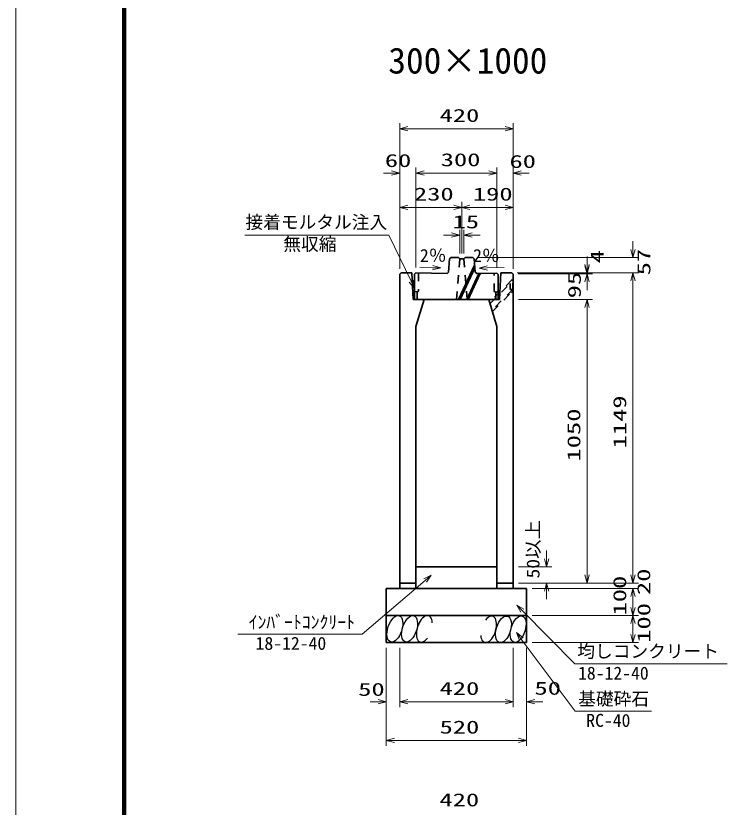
# Model space of a CAD drawing. Units: millimetres on the paper. Extents: x 20 to 861, y 20 to 614.
# Drawn here: x 20.1 to 151.9, y 173.1 to 319.6 of the extents above; entities that cross this region are included whole.
import ezdxf
from ezdxf.enums import TextEntityAlignment as Align

# ---------------------------------------------------------------- set-up
doc = ezdxf.new("R2010")
doc.units = ezdxf.units.MM
doc.linetypes.add('USER1', pattern=[3, 1.5, -1.5])
doc.layers.add('D-TTL-LINE（区切線）', color=7, linetype='Continuous', lineweight=13)
doc.layers.add('D-TTL（外枠）', color=2, linetype='Continuous', lineweight=140)
doc.styles.add('ＭＳ ゴシック', font='')
doc.styles.get('ＭＳ ゴシック').set_extended_font_data('MS Gothic')

msp = doc.modelspace()

# ---------------------------------------------------------------- linework, layer by layer
at = {"layer": 'D-TTL-LINE（区切線）', "lineweight": 18}
msp.add_line((20.1, 614.11), (20.1, 20.11), dxfattribs=at)
at = {"layer": 'D-TTL-LINE（区切線）'}
for p, q in [((91.218, 291.497), (91.218, 299.705)), ((91.218, 298.705), (92.718, 299.107)), ((110.718, 299.107), (112.218, 298.705)), ((112.218, 291.497), (112.218, 299.705)), ((92.718, 298.303), (91.218, 298.705)), ((91.218, 298.705), (92.718, 298.705)), ((92.718, 298.705), (110.718, 298.705)), ((112.218, 298.705), (110.718, 298.303)), ((112.218, 298.705), (110.718, 298.705)), ((89.718, 290.497), (88.218, 290.497)), ((89.718, 290.899), (91.218, 290.497)), ((91.218, 290.497), (89.718, 290.095)), ((91.218, 290.497), (89.718, 290.497)), ((91.218, 272.794), (91.218, 291.497)), ((94.218, 272.984), (94.218, 291.497)), ((94.218, 272.984), (94.218, 291.497)), ((94.218, 290.497), (95.718, 290.899)), ((94.218, 290.497), (95.718, 290.899)), ((95.718, 290.095), (94.218, 290.497)), ((94.218, 290.497), (95.718, 290.497)), ((95.718, 290.095), (94.218, 290.497)), ((94.218, 290.497), (95.718, 290.497)), ((95.718, 290.497), (97.218, 290.497)), ((95.718, 290.497), (107.718, 290.497)), ((107.718, 290.497), (106.218, 290.497)), ((107.718, 290.899), (109.218, 290.497)), ((107.718, 290.899), (109.218, 290.497)), ((109.218, 290.497), (107.718, 290.095)), ((109.218, 290.497), (107.718, 290.497)), ((109.218, 290.497), (107.718, 290.095)), ((109.218, 290.497), (107.718, 290.497)), ((109.218, 272.984), (109.218, 291.497)), ((109.218, 272.984), (109.218, 291.497)), ((112.218, 272.794), (112.218, 291.497)), ((112.218, 290.497), (113.718, 290.899)), ((113.718, 290.095), (112.218, 290.497)), ((112.218, 290.497), (113.718, 290.497)), ((113.718, 290.497), (115.218, 290.497)), ((91.218, 272.794), (91.218, 285.139)), ((91.218, 284.139), (92.718, 284.541)), ((101.218, 284.541), (102.718, 284.139)), ((102.718, 275.592), (102.718, 285.139)), ((102.718, 275.592), (102.718, 285.139)), ((102.718, 284.139), (104.218, 284.541)), ((110.718, 284.541), (112.218, 284.139)), ((112.218, 272.794), (112.218, 285.139)), ((92.718, 283.737), (91.218, 284.139)), ((91.218, 284.139), (92.718, 284.139)), ((92.718, 284.139), (101.218, 284.139)), ((102.718, 284.139), (101.218, 283.737)), ((102.718, 284.139), (101.218, 284.139)), ((104.218, 283.737), (102.718, 284.139)), ((102.718, 284.139), (104.218, 284.139)), ((104.218, 284.139), (110.718, 284.139)), ((112.218, 284.139), (110.718, 283.737)), ((112.218, 284.139), (110.718, 284.139)), ((102.324, 275.592), (102.324, 280.007)), ((103.112, 275.592), (103.112, 280.007)), ((62.498, 278.981), (89.219, 278.981)), ((89.219, 278.981), (93.313, 270.471)), ((100.824, 279.007), (99.324, 279.007)), ((100.824, 279.409), (102.324, 279.007)), ((102.324, 279.007), (100.824, 278.605)), ((102.324, 279.007), (100.824, 279.007)), ((103.112, 279.007), (104.612, 279.409)), ((104.612, 278.605), (103.112, 279.007)), ((103.112, 279.007), (104.612, 279.007)), ((104.612, 279.007), (106.112, 279.007)), ((134.42, 276.374), (134.42, 277.874)), ((134.42, 274.874), (134.019, 276.374)), ((134.822, 276.374), (134.42, 274.874)), ((134.42, 274.874), (134.42, 276.374)), ((105.723, 274.874), (135.42, 274.874)), ((125.922, 273.539), (125.922, 275.039)), ((125.922, 273.347), (125.922, 274.847)), ((94.943, 273.017), (97.305, 272.97)), ((98.804, 272.94), (97.297, 272.568)), ((98.804, 272.94), (97.305, 272.97)), ((97.313, 273.371), (98.804, 272.94)), ((105.938, 272.914), (107.431, 273.341)), ((105.938, 272.914), (107.438, 272.939)), ((107.445, 272.537), (105.938, 272.914)), ((110.554, 272.991), (107.438, 272.939)), ((125.922, 272.039), (125.521, 273.539)), ((125.922, 271.847), (125.521, 273.347)), ((126.324, 273.539), (125.922, 272.039)), ((125.922, 272.039), (125.922, 273.539)), ((126.324, 273.347), (125.922, 271.847)), ((125.922, 271.847), (125.922, 273.347)), ((112.968, 272.039), (126.922, 272.039)), ((113.164, 271.847), (126.922, 271.847)), ((113.164, 271.847), (126.922, 271.847)), ((113.968, 272.039), (135.42, 272.039)), ((113.968, 272.039), (135.42, 272.039)), ((125.521, 270.347), (125.922, 271.847)), ((125.922, 271.847), (126.324, 270.347)), ((125.922, 271.847), (125.922, 270.347)), ((134.019, 270.539), (134.42, 272.039)), ((134.019, 270.539), (134.42, 272.039)), ((134.42, 272.039), (134.822, 270.539)), ((134.42, 272.039), (134.42, 270.539)), ((134.42, 272.039), (134.822, 270.539)), ((134.42, 272.039), (134.42, 270.539)), ((93.963, 269.119), (92.95, 270.297)), ((93.963, 269.119), (93.313, 270.471)), ((93.675, 270.645), (93.963, 269.119)), ((125.922, 270.347), (125.922, 268.847)), ((134.42, 216.092), (134.42, 270.539)), ((134.42, 270.539), (134.42, 269.039)), ((113.218, 267.092), (126.922, 267.092)), ((113.218, 267.092), (126.922, 267.092)), ((125.521, 265.592), (125.922, 267.092)), ((125.521, 265.592), (125.922, 267.092)), ((125.922, 267.092), (126.324, 265.592)), ((125.922, 267.092), (125.922, 265.592)), ((125.922, 267.092), (126.324, 265.592)), ((125.922, 267.092), (125.922, 265.592)), ((125.922, 216.092), (125.922, 265.592)), ((125.922, 265.592), (125.922, 264.092)), ((118.407, 219.092), (118.407, 220.592)), ((118.407, 217.592), (118.005, 219.092)), ((118.809, 219.092), (118.407, 217.592)), ((118.407, 217.592), (118.407, 219.092)), ((113.218, 217.592), (119.407, 217.592)), ((134.42, 216.092), (134.42, 217.592)), ((95.656, 215.378), (97.059, 216.044)), ((97.059, 216.044), (95.916, 215.072)), ((97.059, 216.044), (96.177, 214.766)), ((125.922, 214.592), (125.521, 216.092)), ((126.324, 216.092), (125.922, 214.592)), ((125.922, 214.592), (125.922, 216.092)), ((134.42, 214.592), (134.019, 216.092)), ((134.42, 214.592), (134.019, 216.092)), ((134.822, 216.092), (134.42, 214.592)), ((134.42, 214.592), (134.42, 216.092)), ((134.822, 216.092), (134.42, 214.592)), ((134.42, 214.592), (134.42, 216.092)), ((84.259, 205.161), (95.916, 215.072)), ((113.218, 214.592), (135.42, 214.592)), ((113.218, 214.592), (126.922, 214.592)), ((113.218, 214.592), (135.42, 214.592)), ((113.218, 214.592), (119.407, 214.592)), ((118.005, 213.092), (118.407, 214.592)), ((118.407, 214.592), (118.809, 213.092)), ((118.407, 214.592), (118.407, 213.092)), ((115.718, 213.592), (135.42, 213.592)), ((115.718, 213.592), (135.42, 213.592)), ((118.407, 213.092), (118.407, 211.592)), ((134.019, 212.092), (134.42, 213.592)), ((134.019, 212.092), (134.42, 213.592)), ((134.42, 213.592), (134.822, 212.092)), ((134.42, 213.592), (134.42, 212.092)), ((134.42, 213.592), (134.822, 212.092)), ((134.42, 213.592), (134.42, 212.092)), ((134.42, 210.092), (134.42, 212.092)), ((134.42, 212.092), (134.42, 210.592)), ((113.649, 209.178), (112.879, 210.527)), ((112.879, 210.527), (114.22, 209.744)), ((112.879, 210.527), (113.935, 209.461)), ((134.42, 208.592), (134.019, 210.092)), ((134.822, 210.092), (134.42, 208.592)), ((134.42, 208.592), (134.42, 210.092)), ((123.658, 199.644), (113.935, 209.461)), ((115.718, 208.592), (135.42, 208.592)), ((115.718, 208.592), (135.42, 208.592)), ((134.019, 207.092), (134.42, 208.592)), ((134.42, 208.592), (134.822, 207.092)), ((134.42, 208.592), (134.42, 207.092)), ((134.42, 205.092), (134.42, 207.092)), ((61.225, 205.161), (84.259, 205.161)), ((113.41, 203.98), (112.831, 205.42)), ((112.831, 205.42), (114.053, 204.462)), ((112.831, 205.42), (113.732, 204.221)), ((123.736, 190.895), (113.732, 204.221)), ((134.42, 203.592), (134.019, 205.092)), ((134.822, 205.092), (134.42, 203.592)), ((134.42, 203.592), (134.42, 205.092)), ((88.718, 202.592), (88.718, 191.625)), ((91.218, 202.592), (91.218, 191.625)), ((112.218, 202.592), (112.218, 191.625)), ((114.718, 202.592), (114.718, 191.625)), ((115.718, 203.592), (135.42, 203.592)), ((88.718, 201.592), (88.718, 184.467)), ((91.218, 201.592), (91.218, 191.625)), ((112.218, 201.592), (112.218, 191.625)), ((114.718, 201.592), (114.718, 184.467)), ((151.866, 199.644), (123.658, 199.644)), ((87.218, 192.625), (85.718, 192.625)), ((87.218, 193.027), (88.718, 192.625)), ((88.718, 192.625), (87.218, 192.223)), ((88.718, 192.625), (87.218, 192.625)), ((91.218, 192.625), (92.718, 193.027)), ((91.218, 192.625), (92.718, 193.027)), ((92.718, 192.223), (91.218, 192.625)), ((91.218, 192.625), (92.718, 192.625)), ((92.718, 192.223), (91.218, 192.625)), ((91.218, 192.625), (92.718, 192.625)), ((92.718, 192.625), (110.718, 192.625)), ((92.718, 192.625), (94.218, 192.625)), ((110.718, 192.625), (109.218, 192.625)), ((110.718, 193.027), (112.218, 192.625)), ((110.718, 193.027), (112.218, 192.625)), ((112.218, 192.625), (110.718, 192.223)), ((112.218, 192.625), (110.718, 192.625)), ((112.218, 192.625), (110.718, 192.223)), ((112.218, 192.625), (110.718, 192.625)), ((114.718, 192.625), (116.218, 193.027)), ((116.218, 192.223), (114.718, 192.625)), ((114.718, 192.625), (116.218, 192.625)), ((116.218, 192.625), (117.718, 192.625)), ((137.839, 190.895), (123.736, 190.895)), ((88.718, 185.467), (90.218, 185.869)), ((90.218, 185.066), (88.718, 185.467)), ((88.718, 185.467), (90.218, 185.467)), ((90.218, 185.467), (113.218, 185.467)), ((113.218, 185.869), (114.718, 185.467)), ((114.718, 185.467), (113.218, 185.066)), ((114.718, 185.467), (113.218, 185.467))]:
    msp.add_line(p, q, dxfattribs=at)
at = {"layer": 'D-TTL-LINE（区切線）', "color": 1, "lineweight": 35}
for p, q in [((100.453, 274.63), (100.245, 272.133)), ((100.723, 274.874), (100.453, 274.63)), ((102.093, 274.847), (100.723, 274.874)), ((102.324, 274.592), (102.093, 274.847)), ((103.112, 274.592), (102.324, 274.592)), ((103.343, 274.847), (103.112, 274.592)), ((104.723, 274.874), (103.343, 274.847)), ((104.994, 274.63), (104.723, 274.874)), ((105.202, 272.133), (104.994, 274.63)), ((102.128, 267.091), (105.091, 273.445)), ((105.133, 272.949), (102.401, 267.091)), ((91.218, 271.794), (91.468, 272.039)), ((91.218, 214.592), (91.218, 271.794)), ((91.468, 272.039), (93.468, 271.999)), ((93.468, 271.999), (93.718, 267.092)), ((94.218, 272.004), (93.968, 271.759)), ((93.968, 271.759), (93.968, 267.111)), ((99.974, 271.888), (94.218, 272.004)), ((100.245, 272.133), (99.974, 271.888)), ((103.638, 267.091), (105.87, 271.877)), ((106.121, 271.882), (103.887, 267.091)), ((105.473, 271.889), (105.202, 272.133)), ((109.218, 271.964), (105.473, 271.889)), ((109.468, 271.719), (109.218, 271.964)), ((109.468, 267.091), (109.468, 271.719)), ((109.968, 271.999), (109.718, 267.092)), ((111.968, 272.039), (109.968, 271.999)), ((112.218, 271.794), (111.968, 272.039)), ((112.218, 214.592), (112.218, 271.794)), ((93.718, 267.092), (95.718, 267.092)), ((93.968, 267.111), (109.468, 267.091)), ((95.718, 267.092), (94.218, 262.092)), ((107.718, 267.092), (109.218, 262.092)), ((109.718, 267.092), (107.718, 267.092)), ((94.218, 262.092), (94.218, 214.592)), ((109.218, 262.092), (109.218, 214.592)), ((94.218, 217.592), (109.218, 217.592)), ((94.218, 214.592), (91.218, 214.592)), ((91.218, 214.592), (91.218, 213.592)), ((94.218, 214.592), (94.218, 213.592)), ((109.218, 214.592), (112.218, 214.592)), ((109.218, 214.592), (109.218, 213.592)), ((112.218, 214.592), (112.218, 213.592)), ((88.718, 213.592), (114.718, 213.592)), ((88.718, 213.592), (88.718, 203.592)), ((114.718, 213.592), (114.718, 203.592)), ((88.718, 208.592), (114.718, 208.592)), ((88.718, 203.592), (114.718, 203.592))]:
    msp.add_line(p, q, dxfattribs=at)
at = {"layer": 'D-TTL-LINE（区切線）', "color": 1, "linetype": 'USER1', "lineweight": 35}
for p, q in [((101.756, 267.088), (102.324, 274.592)), ((103.112, 274.592), (103.676, 267.129)), ((94.718, 271.999), (94.718, 268.601)), ((108.718, 268.556), (108.718, 271.954)), ((111.968, 270.7), (107.866, 266.598)), ((107.947, 266.329), (112.143, 270.525)), ((111.643, 268.94), (111.643, 270.025)), ((112.143, 270.525), (111.895, 270.773)), ((112.143, 268.595), (112.143, 270.525)), ((94.418, 268.504), (93.968, 268.599)), ((94.718, 268.601), (94.418, 268.504)), ((94.418, 268.504), (94.418, 267.091)), ((112.143, 268.94), (108.313, 265.109)), ((108.387, 264.864), (112.143, 268.62)), ((109.018, 268.459), (108.718, 268.556)), ((109.018, 268.459), (109.468, 268.554)), ((109.018, 267.088), (109.018, 268.459)), ((111.643, 268.94), (112.143, 268.94)), ((111.895, 268.348), (112.143, 268.595)), ((93.968, 267.111), (93.968, 267.091))]:
    msp.add_line(p, q, dxfattribs=at)
at = {"layer": 'D-TTL-LINE（区切線）', "lineweight": 25}
for centre, major_axis in [((90.312, 206.115), (0.79, 2.421)), ((93.034, 206.115), (0.79, 2.421)), ((110.422, 206.034), (-0.771, -2.427)), ((113.143, 206.056), (-0.771, -2.427))]:
    msp.add_ellipse(centre, major_axis=major_axis, ratio=0.5139, dxfattribs=at)
for centre, major_axis in [((95.774, 206.115), (0.79, 2.421)), ((107.681, 206.013), (-0.771, -2.427))]:
    msp.add_ellipse(centre, major_axis=major_axis, ratio=0.5139, start_param=5.3575563, end_param=10.3750652, dxfattribs=at)
at = {"layer": 'D-TTL（外枠）'}
msp.add_line((40.2, 594.01), (40.2, 40.21), dxfattribs=at)

# ---------------------------------------------------------------- texts
at = {"layer": 'D-TTL-LINE（区切線）', "style": 'ＭＳ ゴシック'}
for s, height, p in [('300×1000', 4.811, (89.096, 307.469)), ('接着モルタル注入', 2.405, (62.644, 279.484)), ('無収縮', 2.405, (69.648, 275.407)), ('ｲﾝﾊﾞｰﾄｺﾝｸﾘｰﾄ', 2.405, (63.235, 205.445)), ('18-12-40', 2.405, (64.512, 201.511)), ('均しコンクリート', 2.405, (124.106, 200.056)), ('18-12-40', 2.405, (124.239, 195.994)), ('基礎砕石', 2.405, (124.271, 191.231)), ('RC-40', 2.405, (125.759, 187.245))]:
    msp.add_text(s, height=height, dxfattribs=at).set_placement(p, align=Align.BOTTOM_LEFT)
at = {"layer": 'D-TTL-LINE（区切線）', "style": 'ＭＳ ゴシック', "width": 1.5}
for s, p in [('420', (98.593, 299.243)), ('60', (88.453, 290.89)), ('300', (98.801, 291.034)), ('60', (111.537, 290.72)), ('230', (93.843, 284.677)), ('190', (104.759, 284.677)), ('15', (101.005, 279.544)), ('50', (83.52, 192.992)), ('420', (98.593, 193.162)), ('50', (116.17, 193.2)), ('520', (98.593, 186.005)), ('420', (98.573, 172.532))]:
    msp.add_text(s, height=2.405, dxfattribs=at).set_placement(p, align=Align.BOTTOM_LEFT)
at = {"layer": 'D-TTL-LINE（区切線）', "style": 'ＭＳ ゴシック'}
for rotation, p in [(0.01, (94.951, 273.316)), (359.99, (104.8, 273.304))]:
    msp.add_text('2％', height=2.405, rotation=rotation, dxfattribs=at).set_placement(p, align=Align.BOTTOM_LEFT)
for s, width, p in [('4', 1.5, (129.686, 273.788)), ('57', 1.5, (138.36, 271.563)), ('95', 1.5, (125.479, 267.312)), ('1149', 1.5, (133.883, 239.519)), ('1050', 1.5, (125.385, 237.092)), ('50以上', 1.1, (117.825, 215.455)), ('20', 1.5, (138.335, 212.373)), ('100', 1.5, (133.883, 208.592)), ('100', 1.5, (138.355, 203.537))]:
    msp.add_text(s, height=2.405, rotation=90, dxfattribs=dict(at, width=width)).set_placement(p, align=Align.BOTTOM_LEFT)

doc.saveas('drawing.dxf')
